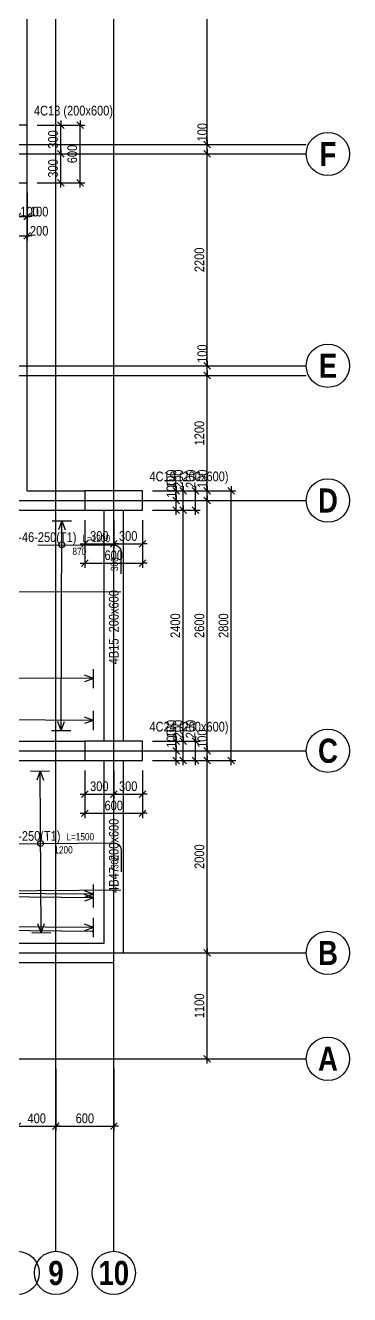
# Model space of a CAD drawing. Extents: x 0 to 206258, y -403073 to 0.
# Drawn here: x 153866 to 157234, y -38542 to -25356 of the extents above; entities that cross this region are included whole.
import ezdxf
from ezdxf.enums import TextEntityAlignment as Align
from ezdxf.lldxf.tags import DXFTag

# ---------------------------------------------------------------- set-up
doc = ezdxf.new("R2010")
doc.units = 0
doc.header["$LTSCALE"] = 1000
for name, color, linetype in [('Axis Circle(Dir 1)', 150, 'Continuous'), ('Axis Circle(Dir 2)', 150, 'Continuous'), ('Axis Label(Dir 1)', 7, 'Continuous'), ('Axis Label(Dir 2)', 7, 'Continuous'), ('Axis Line(Dir 1)', 8, 'CENTER2'), ('Axis Line(Dir 2)', 150, 'CENTER2'), ('Column Line', 7, 'Continuous'), ('Dimension Line', 5, 'Continuous'), ('Rebar Label', 6, 'Continuous'), ('Rebar Line', 7, 'Continuous'), ('Rebar Span Line', 5, 'Continuous'), ('Top Rebar Label', 6, 'Continuous'), ('Top Rebar Length Text', 8, 'Continuous'), ('Top Rebar Line', 7, 'Continuous'), ('Top Rebar Span Line', 5, 'Continuous')]:
    doc.layers.add(name, color=color, linetype=linetype)
for name, color, linetype, true_color in [('Beam Label', 159, 'Continuous', 0x35424f), ('Beam Line', 159, 'HIDDEN2', 0x35424f), ('Column Label', 159, 'Continuous', 0x35424f), ('Ghost Axis Line', 254, 'Continuous', 0xbebebe)]:
    doc.layers.add(name, color=color, linetype=linetype, true_color=true_color)
doc.styles.add('Axis Label(Dir 1)', font='ARIALNB.TTF', dxfattribs={"height": 250})
doc.styles.add('Axis Label(Dir 2)', font='ARIALNB.TTF', dxfattribs={"height": 250})
doc.styles.add('Beam Label', font='ARIALN.TTF', dxfattribs={"height": 100})
doc.styles.add('Column Label', font='ARIALN.TTF', dxfattribs={"height": 100})
doc.styles.add('Dimension Text', font='ARIALN.TTF', dxfattribs={"height": 100})
doc.styles.add('Top Rebar Label', font='ARIALN.TTF', dxfattribs={"height": 100})
doc.styles.add('Top Rebar Length Text', font='ARIALN.TTF', dxfattribs={"height": 75})
tags = doc.linetypes.add('CENTER2', pattern=[1.125, 0.75, -0.125, 0.125, -0.125]).pattern_tags.tags
tags[10:11] = [DXFTag(74, 4), DXFTag(75, 0), DXFTag(340, '0'), DXFTag(46, 0.0), DXFTag(50, 0.0), DXFTag(44, 0.0), DXFTag(45, 0.0)]
tags[8:9] = [DXFTag(74, 4), DXFTag(75, 0), DXFTag(340, '0'), DXFTag(46, 0.0), DXFTag(50, 0.0), DXFTag(44, 0.0), DXFTag(45, 0.0)]
tags[6:7] = [DXFTag(74, 4), DXFTag(75, 0), DXFTag(340, '0'), DXFTag(46, 0.0), DXFTag(50, 0.0), DXFTag(44, 0.0), DXFTag(45, 0.0)]
tags[4:5] = [DXFTag(74, 4), DXFTag(75, 0), DXFTag(340, '0'), DXFTag(46, 0.0), DXFTag(50, 0.0), DXFTag(44, 0.0), DXFTag(45, 0.0)]
tags = doc.linetypes.add('HIDDEN2', pattern=[0.1875, 0.125, -0.0625]).pattern_tags.tags
tags[6:7] = [DXFTag(74, 4), DXFTag(75, 0), DXFTag(340, '0'), DXFTag(46, 0.0), DXFTag(50, 0.0), DXFTag(44, 0.0), DXFTag(45, 0.0)]
tags[4:5] = [DXFTag(74, 4), DXFTag(75, 0), DXFTag(340, '0'), DXFTag(46, 0.0), DXFTag(50, 0.0), DXFTag(44, 0.0), DXFTag(45, 0.0)]
doc.dimstyles.get("Standard").update_dxf_attribs({"dimtxt": 100, "dimasz": 30, "dimexe": 48.3, "dimexo": 103.5, "dimgap": 30, "dimtad": 1, "dimtoh": 1, "dimdec": 1, "dimdsep": 46, "dimtxsty": 'Dimension Text', "dimblk": 'PCDIM_TICK', "dimcen": 0.09, "dimclrd": 5, "dimclre": 5, "dimclrt": 5, "dimadec": 1, "dimazin": 0, "dimtp": 1, "dimtm": 1, "dimtfac": 1, "dimtdec": 4, "dimtofl": 0, "dimtmove": 0, "dimatfit": 3, "dimfxl": 1, "dimtolj": 1, "dimtzin": 0, "dimarcsym": 0})

# ---------------------------------------------------------------- blocks, each defined once
blk = doc.blocks.new('PCDIM_TICK')
at = {"layer": 'Dimension Line', "color": 0, "transparency": 33554687}
for p, q in [((1.15, 1.15), (-1.15, -1.15)), ((1.61, 0), (0, 0))]:
    blk.add_line(p, q, dxfattribs=at)
blk = doc.blocks.new('*U1128')
at = {"layer": 'Dimension Line', "color": 5, "true_color": 0x0000ff, "transparency": 16777216}
for p, q in [((153684, -27096), (153684, -27391)), ((153784, -27096), (153784, -27391)), ((153684, -27342), (153784, -27342)), ((153784, -27342), (153814, -27342))]:
    blk.add_line(p, q, dxfattribs=at)
at = {"layer": 'Dimension Line', "color": 5, "true_color": 0x0000ff, "transparency": 16777216, "xscale": 30, "yscale": 30, "rotation": 180.0000000000004}
blk.add_blockref('PCDIM_TICK', (153684, -27342), dxfattribs=at)
at = {"layer": 'Dimension Line', "color": 5, "true_color": 0x0000ff, "transparency": 16777216, "xscale": 30, "yscale": 30}
blk.add_blockref('PCDIM_TICK', (153784, -27342), dxfattribs=at)
at = {"layer": 'Dimension Line', "color": 5, "true_color": 0x0000ff, "transparency": 16777216, "insert": (153814, -27342), "char_height": 100, "width": 173.93, "attachment_point": 7, "style": 'Dimension Text'}
blk.add_mtext('100', dxfattribs=at)
blk = doc.blocks.new('*U1129')
at = {"layer": 'Dimension Line', "color": 5, "true_color": 0x0000ff, "transparency": 16777216}
for p, q in [((153784, -27096), (153784, -27391)), ((153884, -27096), (153884, -27391)), ((153784, -27342), (153884, -27342)), ((153884, -27342), (153914, -27342))]:
    blk.add_line(p, q, dxfattribs=at)
at = {"layer": 'Dimension Line', "color": 5, "true_color": 0x0000ff, "transparency": 16777216, "xscale": 30, "yscale": 30, "rotation": 180.0000000000004}
blk.add_blockref('PCDIM_TICK', (153784, -27342), dxfattribs=at)
at = {"layer": 'Dimension Line', "color": 5, "true_color": 0x0000ff, "transparency": 16777216, "xscale": 30, "yscale": 30}
blk.add_blockref('PCDIM_TICK', (153884, -27342), dxfattribs=at)
at = {"layer": 'Dimension Line', "color": 5, "true_color": 0x0000ff, "transparency": 16777216, "insert": (153914, -27342), "char_height": 100, "width": 173.93, "attachment_point": 7, "style": 'Dimension Text'}
blk.add_mtext('100', dxfattribs=at)
blk = doc.blocks.new('*U1130')
at = {"layer": 'Dimension Line', "color": 5, "true_color": 0x0000ff, "transparency": 16777216}
for p, q in [((153684, -27096), (153684, -27591)), ((153884, -27096), (153884, -27591)), ((153684, -27542), (153884, -27542)), ((153884, -27542), (153914, -27542))]:
    blk.add_line(p, q, dxfattribs=at)
at = {"layer": 'Dimension Line', "color": 5, "true_color": 0x0000ff, "transparency": 16777216, "xscale": 30, "yscale": 30, "rotation": 180.0000000000004}
blk.add_blockref('PCDIM_TICK', (153684, -27542), dxfattribs=at)
at = {"layer": 'Dimension Line', "color": 5, "true_color": 0x0000ff, "transparency": 16777216, "xscale": 30, "yscale": 30}
blk.add_blockref('PCDIM_TICK', (153884, -27542), dxfattribs=at)
at = {"layer": 'Dimension Line', "color": 5, "true_color": 0x0000ff, "transparency": 16777216, "insert": (153914, -27542), "char_height": 100, "width": 182.77, "attachment_point": 7, "style": 'Dimension Text'}
blk.add_mtext('200', dxfattribs=at)
blk = doc.blocks.new('*U1131')
at = {"layer": 'Dimension Line', "color": 5, "true_color": 0x0000ff, "transparency": 16777216}
for p, q in [((153988, -26692), (154283, -26692)), ((154234, -26992), (154234, -26692)), ((153988, -26992), (154283, -26992))]:
    blk.add_line(p, q, dxfattribs=at)
at = {"layer": 'Dimension Line', "color": 5, "true_color": 0x0000ff, "transparency": 16777216, "xscale": 30, "yscale": 30}
for p, rotation in [((154234, -26692), 89.99999999999447), ((154234, -26992), 269.9999999999834)]:
    blk.add_blockref('PCDIM_TICK', p, dxfattribs=dict(at, rotation=rotation))
at = {"layer": 'Dimension Line', "color": 5, "true_color": 0x0000ff, "transparency": 16777216, "insert": (154204, -26842), "char_height": 100, "width": 181.5, "attachment_point": 8, "rotation": 90, "style": 'Dimension Text'}
blk.add_mtext('300', dxfattribs=at)
blk = doc.blocks.new('*U1132')
at = {"layer": 'Dimension Line', "color": 5, "true_color": 0x0000ff, "transparency": 16777216}
for p, q in [((153988, -26392), (154283, -26392)), ((154234, -26692), (154234, -26392)), ((153988, -26692), (154283, -26692))]:
    blk.add_line(p, q, dxfattribs=at)
at = {"layer": 'Dimension Line', "color": 5, "true_color": 0x0000ff, "transparency": 16777216, "xscale": 30, "yscale": 30}
for p, rotation in [((154234, -26392), 89.99999999999447), ((154234, -26692), 269.9999999999834)]:
    blk.add_blockref('PCDIM_TICK', p, dxfattribs=dict(at, rotation=rotation))
at = {"layer": 'Dimension Line', "color": 5, "true_color": 0x0000ff, "transparency": 16777216, "insert": (154204, -26542), "char_height": 100, "width": 181.5, "attachment_point": 8, "rotation": 90, "style": 'Dimension Text'}
blk.add_mtext('300', dxfattribs=at)
blk = doc.blocks.new('*U1133')
at = {"layer": 'Dimension Line', "color": 5, "true_color": 0x0000ff, "transparency": 16777216}
for p, q in [((153988, -26392), (154483, -26392)), ((154434, -26992), (154434, -26392)), ((153988, -26992), (154483, -26992))]:
    blk.add_line(p, q, dxfattribs=at)
at = {"layer": 'Dimension Line', "color": 5, "true_color": 0x0000ff, "transparency": 16777216, "xscale": 30, "yscale": 30}
for p, rotation in [((154434, -26392), 89.99999999999447), ((154434, -26992), 269.9999999999834)]:
    blk.add_blockref('PCDIM_TICK', p, dxfattribs=dict(at, rotation=rotation))
at = {"layer": 'Dimension Line', "color": 5, "true_color": 0x0000ff, "transparency": 16777216, "insert": (154404, -26692), "char_height": 100, "width": 181.97, "attachment_point": 8, "rotation": 90, "style": 'Dimension Text'}
blk.add_mtext('600', dxfattribs=at)
blk = doc.blocks.new('*U1158')
at = {"layer": 'Dimension Line', "color": 5, "true_color": 0x0000ff, "transparency": 16777216}
for p, q in [((154484, -30496), (154484, -30791)), ((154784, -30496), (154784, -30791)), ((154484, -30742), (154784, -30742))]:
    blk.add_line(p, q, dxfattribs=at)
at = {"layer": 'Dimension Line', "color": 5, "true_color": 0x0000ff, "transparency": 16777216, "xscale": 30, "yscale": 30, "rotation": 180.0000000000004}
blk.add_blockref('PCDIM_TICK', (154484, -30742), dxfattribs=at)
at = {"layer": 'Dimension Line', "color": 5, "true_color": 0x0000ff, "transparency": 16777216, "xscale": 30, "yscale": 30}
blk.add_blockref('PCDIM_TICK', (154784, -30742), dxfattribs=at)
at = {"layer": 'Dimension Line', "color": 5, "true_color": 0x0000ff, "transparency": 16777216, "insert": (154634, -30712), "char_height": 100, "width": 181.5, "attachment_point": 8, "style": 'Dimension Text'}
blk.add_mtext('300', dxfattribs=at)
blk = doc.blocks.new('*U1159')
at = {"layer": 'Dimension Line', "color": 5, "true_color": 0x0000ff, "transparency": 16777216}
for p, q in [((154784, -30496), (154784, -30791)), ((155084, -30496), (155084, -30791)), ((154784, -30742), (155084, -30742))]:
    blk.add_line(p, q, dxfattribs=at)
at = {"layer": 'Dimension Line', "color": 5, "true_color": 0x0000ff, "transparency": 16777216, "xscale": 30, "yscale": 30, "rotation": 180.0000000000004}
blk.add_blockref('PCDIM_TICK', (154784, -30742), dxfattribs=at)
at = {"layer": 'Dimension Line', "color": 5, "true_color": 0x0000ff, "transparency": 16777216, "xscale": 30, "yscale": 30}
blk.add_blockref('PCDIM_TICK', (155084, -30742), dxfattribs=at)
at = {"layer": 'Dimension Line', "color": 5, "true_color": 0x0000ff, "transparency": 16777216, "insert": (154934, -30712), "char_height": 100, "width": 181.5, "attachment_point": 8, "style": 'Dimension Text'}
blk.add_mtext('300', dxfattribs=at)
blk = doc.blocks.new('*U1160')
at = {"layer": 'Dimension Line', "color": 5, "true_color": 0x0000ff, "transparency": 16777216}
for p, q in [((154484, -30496), (154484, -30991)), ((155084, -30496), (155084, -30991)), ((154484, -30942), (155084, -30942))]:
    blk.add_line(p, q, dxfattribs=at)
at = {"layer": 'Dimension Line', "color": 5, "true_color": 0x0000ff, "transparency": 16777216, "xscale": 30, "yscale": 30, "rotation": 180.0000000000004}
blk.add_blockref('PCDIM_TICK', (154484, -30942), dxfattribs=at)
at = {"layer": 'Dimension Line', "color": 5, "true_color": 0x0000ff, "transparency": 16777216, "xscale": 30, "yscale": 30}
blk.add_blockref('PCDIM_TICK', (155084, -30942), dxfattribs=at)
at = {"layer": 'Dimension Line', "color": 5, "true_color": 0x0000ff, "transparency": 16777216, "insert": (154784, -30912), "char_height": 100, "width": 181.97, "attachment_point": 8, "style": 'Dimension Text'}
blk.add_mtext('600', dxfattribs=at)
blk = doc.blocks.new('*U1161')
at = {"layer": 'Dimension Line', "color": 5, "true_color": 0x0000ff, "transparency": 16777216}
for p, q in [((155188, -30292), (155483, -30292)), ((155434, -30292), (155434, -30262)), ((155434, -30392), (155434, -30292)), ((155188, -30392), (155483, -30392))]:
    blk.add_line(p, q, dxfattribs=at)
at = {"layer": 'Dimension Line', "color": 5, "true_color": 0x0000ff, "transparency": 16777216, "xscale": 30, "yscale": 30}
for p, rotation in [((155434, -30292), 89.99999999999447), ((155434, -30392), 269.9999999999834)]:
    blk.add_blockref('PCDIM_TICK', p, dxfattribs=dict(at, rotation=rotation))
at = {"layer": 'Dimension Line', "color": 5, "true_color": 0x0000ff, "transparency": 16777216, "insert": (155434, -30262), "char_height": 100, "width": 173.93, "attachment_point": 7, "rotation": 90, "style": 'Dimension Text'}
blk.add_mtext('100', dxfattribs=at)
blk = doc.blocks.new('*U1162')
at = {"layer": 'Dimension Line', "color": 5, "true_color": 0x0000ff, "transparency": 16777216}
for p, q in [((155188, -30192), (155483, -30192)), ((155434, -30192), (155434, -30162)), ((155434, -30292), (155434, -30192)), ((155188, -30292), (155483, -30292))]:
    blk.add_line(p, q, dxfattribs=at)
at = {"layer": 'Dimension Line', "color": 5, "true_color": 0x0000ff, "transparency": 16777216, "xscale": 30, "yscale": 30}
for p, rotation in [((155434, -30192), 89.99999999999447), ((155434, -30292), 269.9999999999834)]:
    blk.add_blockref('PCDIM_TICK', p, dxfattribs=dict(at, rotation=rotation))
at = {"layer": 'Dimension Line', "color": 5, "true_color": 0x0000ff, "transparency": 16777216, "insert": (155434, -30162), "char_height": 100, "width": 173.93, "attachment_point": 7, "rotation": 90, "style": 'Dimension Text'}
blk.add_mtext('100', dxfattribs=at)
blk = doc.blocks.new('*U1163')
at = {"layer": 'Dimension Line', "color": 5, "true_color": 0x0000ff, "transparency": 16777216}
for p, q in [((155188, -30192), (155683, -30192)), ((155634, -30192), (155634, -30162)), ((155634, -30392), (155634, -30192)), ((155188, -30392), (155683, -30392))]:
    blk.add_line(p, q, dxfattribs=at)
at = {"layer": 'Dimension Line', "color": 5, "true_color": 0x0000ff, "transparency": 16777216, "xscale": 30, "yscale": 30}
for p, rotation in [((155634, -30192), 89.99999999999447), ((155634, -30392), 269.9999999999834)]:
    blk.add_blockref('PCDIM_TICK', p, dxfattribs=dict(at, rotation=rotation))
at = {"layer": 'Dimension Line', "color": 5, "true_color": 0x0000ff, "transparency": 16777216, "insert": (155634, -30162), "char_height": 100, "width": 182.77, "attachment_point": 7, "rotation": 90, "style": 'Dimension Text'}
blk.add_mtext('200', dxfattribs=at)
blk = doc.blocks.new('*U1182')
at = {"layer": 'Dimension Line', "color": 5, "true_color": 0x0000ff, "transparency": 16777216}
for p, q in [((154484, -33096), (154484, -33391)), ((154784, -33096), (154784, -33391)), ((154484, -33342), (154784, -33342))]:
    blk.add_line(p, q, dxfattribs=at)
at = {"layer": 'Dimension Line', "color": 5, "true_color": 0x0000ff, "transparency": 16777216, "xscale": 30, "yscale": 30, "rotation": 180.0000000000004}
blk.add_blockref('PCDIM_TICK', (154484, -33342), dxfattribs=at)
at = {"layer": 'Dimension Line', "color": 5, "true_color": 0x0000ff, "transparency": 16777216, "xscale": 30, "yscale": 30}
blk.add_blockref('PCDIM_TICK', (154784, -33342), dxfattribs=at)
at = {"layer": 'Dimension Line', "color": 5, "true_color": 0x0000ff, "transparency": 16777216, "insert": (154634, -33312), "char_height": 100, "width": 181.5, "attachment_point": 8, "style": 'Dimension Text'}
blk.add_mtext('300', dxfattribs=at)
blk = doc.blocks.new('*U1183')
at = {"layer": 'Dimension Line', "color": 5, "true_color": 0x0000ff, "transparency": 16777216}
for p, q in [((154784, -33096), (154784, -33391)), ((155084, -33096), (155084, -33391)), ((154784, -33342), (155084, -33342))]:
    blk.add_line(p, q, dxfattribs=at)
at = {"layer": 'Dimension Line', "color": 5, "true_color": 0x0000ff, "transparency": 16777216, "xscale": 30, "yscale": 30, "rotation": 180.0000000000004}
blk.add_blockref('PCDIM_TICK', (154784, -33342), dxfattribs=at)
at = {"layer": 'Dimension Line', "color": 5, "true_color": 0x0000ff, "transparency": 16777216, "xscale": 30, "yscale": 30}
blk.add_blockref('PCDIM_TICK', (155084, -33342), dxfattribs=at)
at = {"layer": 'Dimension Line', "color": 5, "true_color": 0x0000ff, "transparency": 16777216, "insert": (154934, -33312), "char_height": 100, "width": 181.5, "attachment_point": 8, "style": 'Dimension Text'}
blk.add_mtext('300', dxfattribs=at)
blk = doc.blocks.new('*U1184')
at = {"layer": 'Dimension Line', "color": 5, "true_color": 0x0000ff, "transparency": 16777216}
for p, q in [((154484, -33096), (154484, -33591)), ((155084, -33096), (155084, -33591)), ((154484, -33542), (155084, -33542))]:
    blk.add_line(p, q, dxfattribs=at)
at = {"layer": 'Dimension Line', "color": 5, "true_color": 0x0000ff, "transparency": 16777216, "xscale": 30, "yscale": 30, "rotation": 180.0000000000004}
blk.add_blockref('PCDIM_TICK', (154484, -33542), dxfattribs=at)
at = {"layer": 'Dimension Line', "color": 5, "true_color": 0x0000ff, "transparency": 16777216, "xscale": 30, "yscale": 30}
blk.add_blockref('PCDIM_TICK', (155084, -33542), dxfattribs=at)
at = {"layer": 'Dimension Line', "color": 5, "true_color": 0x0000ff, "transparency": 16777216, "insert": (154784, -33512), "char_height": 100, "width": 181.97, "attachment_point": 8, "style": 'Dimension Text'}
blk.add_mtext('600', dxfattribs=at)
blk = doc.blocks.new('*U1185')
at = {"layer": 'Dimension Line', "color": 5, "true_color": 0x0000ff, "transparency": 16777216}
for p, q in [((155188, -32892), (155483, -32892)), ((155434, -32892), (155434, -32862)), ((155434, -32992), (155434, -32892)), ((155188, -32992), (155483, -32992))]:
    blk.add_line(p, q, dxfattribs=at)
at = {"layer": 'Dimension Line', "color": 5, "true_color": 0x0000ff, "transparency": 16777216, "xscale": 30, "yscale": 30}
for p, rotation in [((155434, -32892), 89.99999999999447), ((155434, -32992), 269.9999999999834)]:
    blk.add_blockref('PCDIM_TICK', p, dxfattribs=dict(at, rotation=rotation))
at = {"layer": 'Dimension Line', "color": 5, "true_color": 0x0000ff, "transparency": 16777216, "insert": (155434, -32862), "char_height": 100, "width": 173.93, "attachment_point": 7, "rotation": 90, "style": 'Dimension Text'}
blk.add_mtext('100', dxfattribs=at)
blk = doc.blocks.new('*U1186')
at = {"layer": 'Dimension Line', "color": 5, "true_color": 0x0000ff, "transparency": 16777216}
for p, q in [((155188, -32792), (155483, -32792)), ((155434, -32792), (155434, -32762)), ((155434, -32892), (155434, -32792)), ((155188, -32892), (155483, -32892))]:
    blk.add_line(p, q, dxfattribs=at)
at = {"layer": 'Dimension Line', "color": 5, "true_color": 0x0000ff, "transparency": 16777216, "xscale": 30, "yscale": 30}
for p, rotation in [((155434, -32792), 89.99999999999447), ((155434, -32892), 269.9999999999834)]:
    blk.add_blockref('PCDIM_TICK', p, dxfattribs=dict(at, rotation=rotation))
at = {"layer": 'Dimension Line', "color": 5, "true_color": 0x0000ff, "transparency": 16777216, "insert": (155434, -32762), "char_height": 100, "width": 173.93, "attachment_point": 7, "rotation": 90, "style": 'Dimension Text'}
blk.add_mtext('100', dxfattribs=at)
blk = doc.blocks.new('*U1187')
at = {"layer": 'Dimension Line', "color": 5, "true_color": 0x0000ff, "transparency": 16777216}
for p, q in [((155188, -32792), (155683, -32792)), ((155634, -32792), (155634, -32762)), ((155634, -32992), (155634, -32792)), ((155188, -32992), (155683, -32992))]:
    blk.add_line(p, q, dxfattribs=at)
at = {"layer": 'Dimension Line', "color": 5, "true_color": 0x0000ff, "transparency": 16777216, "xscale": 30, "yscale": 30}
for p, rotation in [((155634, -32792), 89.99999999999447), ((155634, -32992), 269.9999999999834)]:
    blk.add_blockref('PCDIM_TICK', p, dxfattribs=dict(at, rotation=rotation))
at = {"layer": 'Dimension Line', "color": 5, "true_color": 0x0000ff, "transparency": 16777216, "insert": (155634, -32762), "char_height": 100, "width": 182.77, "attachment_point": 7, "rotation": 90, "style": 'Dimension Text'}
blk.add_mtext('200', dxfattribs=at)
blk = doc.blocks.new('*U1237')
at = {"layer": 'Dimension Line', "color": 5, "true_color": 0x0000ff, "transparency": 16777216}
for p, q in [((155259, -32792), (155553, -32792)), ((155505, -32792), (155505, -32762)), ((155505, -32992), (155505, -32792)), ((155259, -32992), (155553, -32992))]:
    blk.add_line(p, q, dxfattribs=at)
at = {"layer": 'Dimension Line', "color": 5, "true_color": 0x0000ff, "transparency": 16777216, "xscale": 30, "yscale": 30}
for p, rotation in [((155505, -32792), 89.99999999999447), ((155505, -32992), 269.9999999999834)]:
    blk.add_blockref('PCDIM_TICK', p, dxfattribs=dict(at, rotation=rotation))
at = {"layer": 'Dimension Line', "color": 5, "true_color": 0x0000ff, "transparency": 16777216, "insert": (155505, -32762), "char_height": 100, "width": 182.77, "attachment_point": 7, "rotation": 90, "style": 'Dimension Text'}
blk.add_mtext('200', dxfattribs=at)
blk = doc.blocks.new('*U1238')
at = {"layer": 'Dimension Line', "color": 5, "true_color": 0x0000ff, "transparency": 16777216}
for p, q in [((155259, -30392), (155553, -30392)), ((155505, -32792), (155505, -30392)), ((155259, -32792), (155553, -32792))]:
    blk.add_line(p, q, dxfattribs=at)
at = {"layer": 'Dimension Line', "color": 5, "true_color": 0x0000ff, "transparency": 16777216, "xscale": 30, "yscale": 30}
for p, rotation in [((155505, -30392), 89.99999999999447), ((155505, -32792), 269.9999999999834)]:
    blk.add_blockref('PCDIM_TICK', p, dxfattribs=dict(at, rotation=rotation))
at = {"layer": 'Dimension Line', "color": 5, "true_color": 0x0000ff, "transparency": 16777216, "insert": (155475, -31592), "char_height": 100, "width": 247.25, "attachment_point": 8, "rotation": 90, "style": 'Dimension Text'}
blk.add_mtext('2400', dxfattribs=at)
blk = doc.blocks.new('*U1239')
at = {"layer": 'Dimension Line', "color": 5, "true_color": 0x0000ff, "transparency": 16777216}
for p, q in [((155259, -30192), (155553, -30192)), ((155505, -30192), (155505, -30162)), ((155505, -30392), (155505, -30192)), ((155259, -30392), (155553, -30392))]:
    blk.add_line(p, q, dxfattribs=at)
at = {"layer": 'Dimension Line', "color": 5, "true_color": 0x0000ff, "transparency": 16777216, "xscale": 30, "yscale": 30}
for p, rotation in [((155505, -30192), 89.99999999999447), ((155505, -30392), 269.9999999999834)]:
    blk.add_blockref('PCDIM_TICK', p, dxfattribs=dict(at, rotation=rotation))
at = {"layer": 'Dimension Line', "color": 5, "true_color": 0x0000ff, "transparency": 16777216, "insert": (155505, -30162), "char_height": 100, "width": 182.77, "attachment_point": 7, "rotation": 90, "style": 'Dimension Text'}
blk.add_mtext('200', dxfattribs=at)
blk = doc.blocks.new('*U1240')
at = {"layer": 'Dimension Line', "color": 5, "true_color": 0x0000ff, "transparency": 16777216}
for p, q in [((155259, -34992), (155803, -34992)), ((155755, -36092), (155755, -34992)), ((155259, -36092), (155803, -36092))]:
    blk.add_line(p, q, dxfattribs=at)
at = {"layer": 'Dimension Line', "color": 5, "true_color": 0x0000ff, "transparency": 16777216, "xscale": 30, "yscale": 30}
for p, rotation in [((155755, -34992), 89.99999999999447), ((155755, -36092), 269.9999999999834)]:
    blk.add_blockref('PCDIM_TICK', p, dxfattribs=dict(at, rotation=rotation))
at = {"layer": 'Dimension Line', "color": 5, "true_color": 0x0000ff, "transparency": 16777216, "insert": (155725, -35542), "char_height": 100, "width": 238.4, "attachment_point": 8, "rotation": 90, "style": 'Dimension Text'}
blk.add_mtext('1100', dxfattribs=at)
blk = doc.blocks.new('*U1241')
at = {"layer": 'Dimension Line', "color": 5, "true_color": 0x0000ff, "transparency": 16777216}
for p, q in [((155259, -32992), (155803, -32992)), ((155755, -34992), (155755, -32992)), ((155259, -34992), (155803, -34992))]:
    blk.add_line(p, q, dxfattribs=at)
at = {"layer": 'Dimension Line', "color": 5, "true_color": 0x0000ff, "transparency": 16777216, "xscale": 30, "yscale": 30}
for p, rotation in [((155755, -32992), 89.99999999999447), ((155755, -34992), 269.9999999999834)]:
    blk.add_blockref('PCDIM_TICK', p, dxfattribs=dict(at, rotation=rotation))
at = {"layer": 'Dimension Line', "color": 5, "true_color": 0x0000ff, "transparency": 16777216, "insert": (155725, -33992), "char_height": 100, "width": 247.25, "attachment_point": 8, "rotation": 90, "style": 'Dimension Text'}
blk.add_mtext('2000', dxfattribs=at)
blk = doc.blocks.new('*U1242')
at = {"layer": 'Dimension Line', "color": 5, "true_color": 0x0000ff, "transparency": 16777216}
for p, q in [((155259, -32892), (155803, -32892)), ((155755, -32892), (155755, -32862)), ((155755, -32992), (155755, -32892)), ((155259, -32992), (155803, -32992))]:
    blk.add_line(p, q, dxfattribs=at)
at = {"layer": 'Dimension Line', "color": 5, "true_color": 0x0000ff, "transparency": 16777216, "xscale": 30, "yscale": 30}
for p, rotation in [((155755, -32892), 89.99999999999447), ((155755, -32992), 269.9999999999834)]:
    blk.add_blockref('PCDIM_TICK', p, dxfattribs=dict(at, rotation=rotation))
at = {"layer": 'Dimension Line', "color": 5, "true_color": 0x0000ff, "transparency": 16777216, "insert": (155755, -32862), "char_height": 100, "width": 173.93, "attachment_point": 7, "rotation": 90, "style": 'Dimension Text'}
blk.add_mtext('100', dxfattribs=at)
blk = doc.blocks.new('*U1243')
at = {"layer": 'Dimension Line', "color": 5, "true_color": 0x0000ff, "transparency": 16777216}
for p, q in [((155259, -30292), (155803, -30292)), ((155755, -32892), (155755, -30292)), ((155259, -32892), (155803, -32892))]:
    blk.add_line(p, q, dxfattribs=at)
at = {"layer": 'Dimension Line', "color": 5, "true_color": 0x0000ff, "transparency": 16777216, "xscale": 30, "yscale": 30}
for p, rotation in [((155755, -30292), 89.99999999999447), ((155755, -32892), 269.9999999999834)]:
    blk.add_blockref('PCDIM_TICK', p, dxfattribs=dict(at, rotation=rotation))
at = {"layer": 'Dimension Line', "color": 5, "true_color": 0x0000ff, "transparency": 16777216, "insert": (155725, -31592), "char_height": 100, "width": 247.25, "attachment_point": 8, "rotation": 90, "style": 'Dimension Text'}
blk.add_mtext('2600', dxfattribs=at)
blk = doc.blocks.new('*U1244')
at = {"layer": 'Dimension Line', "color": 5, "true_color": 0x0000ff, "transparency": 16777216}
for p, q in [((155259, -30192), (155803, -30192)), ((155755, -30192), (155755, -30162)), ((155755, -30292), (155755, -30192)), ((155259, -30292), (155803, -30292))]:
    blk.add_line(p, q, dxfattribs=at)
at = {"layer": 'Dimension Line', "color": 5, "true_color": 0x0000ff, "transparency": 16777216, "xscale": 30, "yscale": 30}
for p, rotation in [((155755, -30192), 89.99999999999447), ((155755, -30292), 269.9999999999834)]:
    blk.add_blockref('PCDIM_TICK', p, dxfattribs=dict(at, rotation=rotation))
at = {"layer": 'Dimension Line', "color": 5, "true_color": 0x0000ff, "transparency": 16777216, "insert": (155755, -30162), "char_height": 100, "width": 173.93, "attachment_point": 7, "rotation": 90, "style": 'Dimension Text'}
blk.add_mtext('100', dxfattribs=at)
blk = doc.blocks.new('*U1245')
at = {"layer": 'Dimension Line', "color": 5, "true_color": 0x0000ff, "transparency": 16777216}
for p, q in [((155259, -28992), (155803, -28992)), ((155755, -30192), (155755, -28992)), ((155259, -30192), (155803, -30192))]:
    blk.add_line(p, q, dxfattribs=at)
at = {"layer": 'Dimension Line', "color": 5, "true_color": 0x0000ff, "transparency": 16777216, "xscale": 30, "yscale": 30}
for p, rotation in [((155755, -28992), 89.99999999999447), ((155755, -30192), 269.9999999999834)]:
    blk.add_blockref('PCDIM_TICK', p, dxfattribs=dict(at, rotation=rotation))
at = {"layer": 'Dimension Line', "color": 5, "true_color": 0x0000ff, "transparency": 16777216, "insert": (155725, -29592), "char_height": 100, "width": 238.4, "attachment_point": 8, "rotation": 90, "style": 'Dimension Text'}
blk.add_mtext('1200', dxfattribs=at)
blk = doc.blocks.new('*U1246')
at = {"layer": 'Dimension Line', "color": 5, "true_color": 0x0000ff, "transparency": 16777216}
for p, q in [((155755, -28892), (155755, -28862)), ((155259, -28892), (155803, -28892)), ((155259, -28992), (155803, -28992)), ((155755, -28992), (155755, -28892))]:
    blk.add_line(p, q, dxfattribs=at)
at = {"layer": 'Dimension Line', "color": 5, "true_color": 0x0000ff, "transparency": 16777216, "xscale": 30, "yscale": 30}
for p, rotation in [((155755, -28892), 89.99999999999447), ((155755, -28992), 269.9999999999834)]:
    blk.add_blockref('PCDIM_TICK', p, dxfattribs=dict(at, rotation=rotation))
at = {"layer": 'Dimension Line', "color": 5, "true_color": 0x0000ff, "transparency": 16777216, "insert": (155755, -28862), "char_height": 100, "width": 173.93, "attachment_point": 7, "rotation": 90, "style": 'Dimension Text'}
blk.add_mtext('100', dxfattribs=at)
blk = doc.blocks.new('*U1247')
at = {"layer": 'Dimension Line', "color": 5, "true_color": 0x0000ff, "transparency": 16777216}
for p, q in [((155259, -26692), (155803, -26692)), ((155755, -28892), (155755, -26692)), ((155259, -28892), (155803, -28892))]:
    blk.add_line(p, q, dxfattribs=at)
at = {"layer": 'Dimension Line', "color": 5, "true_color": 0x0000ff, "transparency": 16777216, "xscale": 30, "yscale": 30}
for p, rotation in [((155755, -26692), 89.99999999999447), ((155755, -28892), 269.9999999999834)]:
    blk.add_blockref('PCDIM_TICK', p, dxfattribs=dict(at, rotation=rotation))
at = {"layer": 'Dimension Line', "color": 5, "true_color": 0x0000ff, "transparency": 16777216, "insert": (155725, -27792), "char_height": 100, "width": 247.25, "attachment_point": 8, "rotation": 90, "style": 'Dimension Text'}
blk.add_mtext('2200', dxfattribs=at)
blk = doc.blocks.new('*U1248')
at = {"layer": 'Dimension Line', "color": 5, "true_color": 0x0000ff, "transparency": 16777216}
for p, q in [((155259, -26592), (155803, -26592)), ((155755, -26592), (155755, -26562)), ((155755, -26692), (155755, -26592)), ((155259, -26692), (155803, -26692))]:
    blk.add_line(p, q, dxfattribs=at)
at = {"layer": 'Dimension Line', "color": 5, "true_color": 0x0000ff, "transparency": 16777216, "xscale": 30, "yscale": 30}
for p, rotation in [((155755, -26592), 89.99999999999447), ((155755, -26692), 269.9999999999834)]:
    blk.add_blockref('PCDIM_TICK', p, dxfattribs=dict(at, rotation=rotation))
at = {"layer": 'Dimension Line', "color": 5, "true_color": 0x0000ff, "transparency": 16777216, "insert": (155755, -26562), "char_height": 100, "width": 173.93, "attachment_point": 7, "rotation": 90, "style": 'Dimension Text'}
blk.add_mtext('100', dxfattribs=at)
blk = doc.blocks.new('*U1249')
at = {"layer": 'Dimension Line', "color": 5, "true_color": 0x0000ff, "transparency": 16777216}
for p, q in [((155259, -23492), (155803, -23492)), ((155755, -26592), (155755, -23492)), ((155259, -26592), (155803, -26592))]:
    blk.add_line(p, q, dxfattribs=at)
at = {"layer": 'Dimension Line', "color": 5, "true_color": 0x0000ff, "transparency": 16777216, "xscale": 30, "yscale": 30}
for p, rotation in [((155755, -23492), 89.99999999999447), ((155755, -26592), 269.9999999999834)]:
    blk.add_blockref('PCDIM_TICK', p, dxfattribs=dict(at, rotation=rotation))
at = {"layer": 'Dimension Line', "color": 5, "true_color": 0x0000ff, "transparency": 16777216, "insert": (155725, -25042), "char_height": 100, "width": 245.98, "attachment_point": 8, "rotation": 90, "style": 'Dimension Text'}
blk.add_mtext('3100', dxfattribs=at)
blk = doc.blocks.new('*U1255')
at = {"layer": 'Dimension Line', "color": 5, "true_color": 0x0000ff, "transparency": 16777216}
for p, q in [((155259, -30192), (156053, -30192)), ((156005, -32992), (156005, -30192)), ((155259, -32992), (156053, -32992))]:
    blk.add_line(p, q, dxfattribs=at)
at = {"layer": 'Dimension Line', "color": 5, "true_color": 0x0000ff, "transparency": 16777216, "xscale": 30, "yscale": 30}
for p, rotation in [((156005, -30192), 89.99999999999447), ((156005, -32992), 269.9999999999834)]:
    blk.add_blockref('PCDIM_TICK', p, dxfattribs=dict(at, rotation=rotation))
at = {"layer": 'Dimension Line', "color": 5, "true_color": 0x0000ff, "transparency": 16777216, "insert": (155975, -31592), "char_height": 100, "width": 247.25, "attachment_point": 8, "rotation": 90, "style": 'Dimension Text'}
blk.add_mtext('2800', dxfattribs=at)
blk = doc.blocks.new('*U1265')
at = {"layer": 'Dimension Line', "color": 5, "true_color": 0x0000ff, "transparency": 16777216}
for p, q in [((153784, -36196), (153784, -36841)), ((154184, -36196), (154184, -36841)), ((153784, -36792), (154184, -36792))]:
    blk.add_line(p, q, dxfattribs=at)
at = {"layer": 'Dimension Line', "color": 5, "true_color": 0x0000ff, "transparency": 16777216, "xscale": 30, "yscale": 30, "rotation": 180.0000000000004}
blk.add_blockref('PCDIM_TICK', (153784, -36792), dxfattribs=at)
at = {"layer": 'Dimension Line', "color": 5, "true_color": 0x0000ff, "transparency": 16777216, "xscale": 30, "yscale": 30}
blk.add_blockref('PCDIM_TICK', (154184, -36792), dxfattribs=at)
at = {"layer": 'Dimension Line', "color": 5, "true_color": 0x0000ff, "transparency": 16777216, "insert": (153984, -36762), "char_height": 100, "width": 184.72, "attachment_point": 8, "style": 'Dimension Text'}
blk.add_mtext('400', dxfattribs=at)
blk = doc.blocks.new('*U1266')
at = {"layer": 'Dimension Line', "color": 5, "true_color": 0x0000ff, "transparency": 16777216}
for p, q in [((154184, -36196), (154184, -36841)), ((154784, -36196), (154784, -36841)), ((154184, -36792), (154784, -36792))]:
    blk.add_line(p, q, dxfattribs=at)
at = {"layer": 'Dimension Line', "color": 5, "true_color": 0x0000ff, "transparency": 16777216, "xscale": 30, "yscale": 30, "rotation": 180.0000000000004}
blk.add_blockref('PCDIM_TICK', (154184, -36792), dxfattribs=at)
at = {"layer": 'Dimension Line', "color": 5, "true_color": 0x0000ff, "transparency": 16777216, "xscale": 30, "yscale": 30}
blk.add_blockref('PCDIM_TICK', (154784, -36792), dxfattribs=at)
at = {"layer": 'Dimension Line', "color": 5, "true_color": 0x0000ff, "transparency": 16777216, "insert": (154484, -36762), "char_height": 100, "width": 181.97, "attachment_point": 8, "style": 'Dimension Text'}
blk.add_mtext('600', dxfattribs=at)

msp = doc.modelspace()

# ---------------------------------------------------------------- linework, layer by layer
at = {"layer": 'Axis Circle(Dir 1)', "transparency": 33554687}
for centre in [(157009.29, -26692.207), (157009.29, -28892.207), (157009.29, -30292.207), (157009.29, -32892.207), (157009.29, -34992.207), (157009.29, -36092.207)]:
    msp.add_circle(centre, 225, dxfattribs=at)
at = {"layer": 'Axis Circle(Dir 2)', "transparency": 33554687}
for centre in [(153784.29, -38317.207), (154184.29, -38317.207), (154784.29, -38317.207)]:
    msp.add_circle(centre, 225, dxfattribs=at)
at = {"layer": 'Axis Line(Dir 1)', "transparency": 33554687}
for points in [[(138984.29, -26692.207), (156784.29, -26692.207)], [(138984.29, -28892.207), (156784.29, -28892.207)], [(138984.29, -30292.207), (156784.29, -30292.207)], [(138984.29, -32892.207), (156784.29, -32892.207)], [(138984.29, -34992.207), (156784.29, -34992.207)], [(138984.29, -36092.207), (156784.29, -36092.207)]]:
    msp.add_lwpolyline(points, dxfattribs=at)
at = {"layer": 'Axis Line(Dir 2)', "transparency": 33554687}
for points in [[(154184.29, -38092.207), (154184.29, -14292.207)], [(154784.29, -38092.207), (154784.29, -14292.207)]]:
    msp.add_lwpolyline(points, dxfattribs=at)
at = {"layer": 'Beam Line', "linetype": 'Continuous', "transparency": 33554687}
for points in [[(153884.29, -26392.207), (153884.29, -23592.207)], [(153884.29, -30192.207), (153884.29, -26992.207)], [(154884.29, -32792.207), (154884.29, -30392.207)], [(154884.29, -34992.207), (154884.29, -32992.207)], [(148012.427, -35092.207), (154784.29, -35092.207)]]:
    msp.add_lwpolyline(points, dxfattribs=at)
at = {"layer": 'Beam Line', "transparency": 33554687}
for points in [[(153884.29, -30192.207), (154484.29, -30192.207)], [(150484.29, -30392.207), (154484.29, -30392.207)], [(154684.29, -32792.207), (154684.29, -30392.207)], [(150484.29, -32792.207), (154484.29, -32792.207)], [(150484.29, -32992.207), (154484.29, -32992.207)], [(154684.29, -34892.207), (154684.29, -32992.207)], [(148084.29, -34892.207), (154684.29, -34892.207)]]:
    msp.add_lwpolyline(points, dxfattribs=at)
at = {"layer": 'Column Line', "transparency": 33554687}
for points in [[(153684.29, -26992.207), (153884.29, -26992.207), (153884.29, -26392.207), (153684.29, -26392.207)], [(155084.29, -30392.207), (155084.29, -30192.207), (154484.29, -30192.207), (154484.29, -30392.207)], [(155084.29, -32992.207), (155084.29, -32792.207), (154484.29, -32792.207), (154484.29, -32992.207)]]:
    msp.add_lwpolyline(points, close=True, dxfattribs=at)
at = {"layer": 'Ghost Axis Line', "transparency": 33554687}
for points in [[(138984.29, -26592.207), (156784.29, -26592.207)], [(138984.29, -28992.207), (156784.29, -28992.207)]]:
    msp.add_lwpolyline(points, dxfattribs=at)
at = {"layer": 'Rebar Label', "transparency": 33554687}
for centre in [(154244.29, -30752.995), (154024.29, -33856.163)]:
    msp.add_circle(centre, 30, dxfattribs=at)
at = {"layer": 'Rebar Line', "transparency": 33554687}
for points in [[(150109.291, -31228.336), (154859.29, -31242.306)], [(147909.296, -34392.579), (154859.285, -34337.002)]]:
    msp.add_lwpolyline(points, dxfattribs=at)
at = {"layer": 'Rebar Span Line', "transparency": 33554687}
for p, q in [((154574.293, -32142.733), (150394.288, -32116.305)), ((154574.293, -32142.733), (154480.109, -32176.34)), ((154574.293, -32142.733), (154480.541, -32107.938)), ((154573.66, -32242.731), (154574.925, -32042.735)), ((154573.66, -34481.635), (154574.925, -34281.639)), ((154574.296, -34420.343), (148194.284, -34353.648)), ((154574.293, -34381.637), (148194.288, -34341.3)), ((154574.293, -34381.637), (154480.109, -34415.245)), ((154574.293, -34381.637), (154480.541, -34346.842)), ((154574.296, -34420.343), (154480.69, -34385.161)), ((154573.251, -34520.338), (154575.342, -34320.349)), ((154574.296, -34420.343), (154479.975, -34453.561))]:
    msp.add_line(p, q, dxfattribs=at)
at = {"layer": 'Top Rebar Line', "transparency": 33554687}
for points in [[(153994.291, -30752.26), (154787.819, -30754.594, -0.414213576), (154859.079, -30826.275), (154858.407, -31054.803)], [(153664.291, -33859.042), (154787.816, -33850.057, -0.414213526), (154859.856, -33920.955), (154861.684, -34149.476)]]:
    msp.add_lwpolyline(points, format="xyb", dxfattribs=at)
at = {"layer": 'Top Rebar Span Line', "transparency": 33554687}
for p, q in [((154145.028, -30501.912), (154345.028, -30502.5)), ((154245.028, -30502.206), (154210.55, -30596.074)), ((154238.616, -32682.207), (154245.028, -30502.206)), ((154245.028, -30502.206), (154278.954, -30596.276)), ((154574.293, -32576.647), (150394.288, -32550.22)), ((154574.293, -32576.647), (154480.541, -32541.852)), ((154573.66, -32676.645), (154574.925, -32476.649)), ((154138.617, -32681.913), (154338.616, -32682.501)), ((154238.616, -32682.207), (154204.691, -32588.138)), ((154238.616, -32682.207), (154273.095, -32588.339)), ((154574.293, -32576.647), (154480.109, -32610.255)), ((153918.264, -33103.003), (154118.258, -33101.403)), ((154018.261, -33102.203), (153984.812, -33196.443)), ((154031.696, -34782.21), (154018.261, -33102.203)), ((154018.261, -33102.203), (154053.214, -33195.896)), ((154573.66, -34827.68), (154574.925, -34627.684)), ((154574.296, -34769.045), (148194.284, -34702.35)), ((154574.293, -34727.682), (148194.288, -34687.345)), ((153931.699, -34783.01), (154131.693, -34781.41)), ((154031.696, -34782.21), (153996.743, -34688.517)), ((154031.696, -34782.21), (154065.145, -34687.97)), ((154574.293, -34727.682), (154480.109, -34761.289)), ((154574.293, -34727.682), (154480.541, -34692.886)), ((154574.296, -34769.045), (154558.914, -34774.463)), ((154574.296, -34769.045), (154559.03, -34763.307)), ((154574.126, -34785.353), (154574.467, -34752.737))]:
    msp.add_line(p, q, dxfattribs=at)

# ---------------------------------------------------------------- texts
at = {"layer": 'Axis Label(Dir 1)', "transparency": 33554687, "style": 'Axis Label(Dir 1)'}
for s, p in [('F', (157009.29, -26692.207)), ('E', (157009.29, -28892.207)), ('D', (157009.29, -30292.207)), ('C', (157009.29, -32892.207)), ('B', (157009.29, -34992.207)), ('A', (157009.29, -36092.207))]:
    msp.add_text(s, height=250, dxfattribs=at).set_placement(p, align=Align.MIDDLE_CENTER)
at = {"layer": 'Axis Label(Dir 2)', "transparency": 33554687, "style": 'Axis Label(Dir 2)'}
for s, p in [('9', (154184.29, -38317.207)), ('10', (154784.29, -38317.207))]:
    msp.add_text(s, height=250, dxfattribs=at).set_placement(p, align=Align.MIDDLE_CENTER)
at = {"layer": 'Beam Label', "transparency": 33554687, "style": 'Beam Label'}
for s, p in [('4B15  200x600 ', (154784.29, -31592.207)), ('4B47  200x600 ', (154784.29, -33967.207))]:
    msp.add_text(s, height=100, rotation=90, dxfattribs=at).set_placement(p, align=Align.MIDDLE_CENTER)
at = {"layer": 'Column Label', "transparency": 33554687, "style": 'Column Label'}
for s, p in [('4C13 (200x600)', (153955.001, -26321.496)), ('4C19 (200x600)', (155155.001, -30121.496)), ('4C24 (200x600)', (155155.001, -32721.496))]:
    msp.add_text(s, height=100, dxfattribs=at).set_placement(p, align=Align.BOTTOM_LEFT)
at = {"layer": 'Top Rebar Label', "transparency": 33554687, "style": 'Top Rebar Label'}
for s, rotation, p in [(' Y13-46-250(T1)', 359.8314835, (154396.878, -30723.444)), (' Y13-42-250(T1)', 0.4581679, (154231.549, -33824.505))]:
    msp.add_text(s, height=100, rotation=rotation, dxfattribs=at).set_placement(p, align=Align.RIGHT)
at = {"layer": 'Top Rebar Length Text', "transparency": 33554687, "style": 'Top Rebar Length Text'}
for s, rotation, p in [('L=1200', 359.8314835, (154456.878, -30723.62)), ('300', 89.8314808, (154828.496, -31024.715)), ('L=1500', 0.4581679, (154291.547, -33824.025)), ('300', 90.458175, (154831.445, -34119.717))]:
    msp.add_text(s, height=75, rotation=rotation, dxfattribs=at).set_placement(p)
for s, rotation, p in [('870', 359.8314835, (154426.481, -30858.532)), ('1200', 0.4581679, (154262.628, -33959.261))]:
    msp.add_text(s, height=75, rotation=rotation, dxfattribs=at).set_placement(p, align=Align.CENTER)

# ---------------------------------------------------------------- dimensions: what is measured, and where the dimension line sits
at = {"layer": 'Dimension Line', "transparency": 33554687}
for base, p1, p2, picture, middle in [((155755.001, -25042.207), (155155.001, -26592.207), (155155.001, -23492.207), '*U1249', (155755.001, -25042.207)), ((155755.001, -26642.207), (155155.001, -26692.207), (155155.001, -26592.207), '*U1248', (155755.001, -26642.207)), ((155755.001, -27792.207), (155155.001, -28892.207), (155155.001, -26692.207), '*U1247', (155755.001, -27792.207)), ((155755.001, -28942.207), (155155.001, -28992.207), (155155.001, -28892.207), '*U1246', (155755.001, -28942.207)), ((155755.001, -29592.207), (155155.001, -30192.207), (155155.001, -28992.207), '*U1245', (155755.001, -29592.207)), ((155505.001, -30292.207), (155155.001, -30392.207), (155155.001, -30192.207), '*U1239', (155505.001, -30292.207)), ((155755.001, -30242.207), (155155.001, -30292.207), (155155.001, -30192.207), '*U1244', (155755.001, -30242.207)), ((156005.001, -31592.207), (155155.001, -32992.207), (155155.001, -30192.207), '*U1255', (156005.001, -31592.207)), ((155755.001, -31592.207), (155155.001, -32892.207), (155155.001, -30292.207), '*U1243', (155755.001, -31592.207)), ((155505.001, -31592.207), (155155.001, -32792.207), (155155.001, -30392.207), '*U1238', (155505.001, -31592.207)), ((155505.001, -32892.207), (155155.001, -32992.207), (155155.001, -32792.207), '*U1237', (155505.001, -32892.207)), ((155755.001, -32942.207), (155155.001, -32992.207), (155155.001, -32892.207), '*U1242', (155755.001, -32942.207)), ((155755.001, -33992.207), (155155.001, -34992.207), (155155.001, -32992.207), '*U1241', (155755.001, -33992.207)), ((155755.001, -35542.207), (155155.001, -36092.207), (155155.001, -34992.207), '*U1240', (155755.001, -35542.207))]:
    dim = msp.add_linear_dim(base=base, p1=p1, p2=p2, angle=90, dimstyle='Standard', override={"dimscale": 1, "dimtxt": 100, "dimasz": 30, "dimexe": 48.3, "dimexo": 103.5, "dimgap": 30, "dimtad": 1, "dimtih": 0, "dimdec": 1, "dimlfac": 1, "dimzin": 8, "dimlunit": 2, "dimpost": '', "dimtxsty": 'Dimension Text', "dimblk": 'PCDIM_TICK', "dimse1": 0, "dimse2": 0, "dimsd2": 0, "dimclrd": 5, "dimclre": 5, "dimclrt": 5, "dimaunit": 0, "dimadec": 1, "dimazin": 0, "dimtol": 0, "dimtp": 1, "dimtm": 1, "dimtmove": 0}, dxfattribs=at)
    dim.commit()
    dim.dimension.update_dxf_attribs({"geometry": picture, "text_midpoint": middle})
for p1, p2, distance, picture, middle in [((153884.29, -26692.207), (153884.29, -26392.207), -350, '*U1132', (154234.29, -26542.207)), ((153884.29, -26992.207), (153884.29, -26392.207), -550, '*U1133', (154434.29, -26692.207)), ((153884.29, -26992.207), (153884.29, -26692.207), -350, '*U1131', (154234.29, -26842.207)), ((153684.29, -26992.207), (153784.29, -26992.207), -350, '*U1128', (153734.29, -27342.207)), ((153684.29, -26992.207), (153884.29, -26992.207), -550, '*U1130', (153784.29, -27542.207)), ((153784.29, -26992.207), (153884.29, -26992.207), -350, '*U1129', (153834.29, -27342.207)), ((155084.29, -30292.207), (155084.29, -30192.207), -350, '*U1162', (155434.29, -30242.207)), ((155084.29, -30392.207), (155084.29, -30192.207), -550, '*U1163', (155634.29, -30292.207)), ((155084.29, -30392.207), (155084.29, -30292.207), -350, '*U1161', (155434.29, -30342.207)), ((154484.29, -30392.207), (154784.29, -30392.207), -350, '*U1158', (154634.29, -30742.207)), ((154484.29, -30392.207), (155084.29, -30392.207), -550, '*U1160', (154784.29, -30942.207)), ((154784.29, -30392.207), (155084.29, -30392.207), -350, '*U1159', (154934.29, -30742.207)), ((155084.29, -32892.207), (155084.29, -32792.207), -350, '*U1186', (155434.29, -32842.207)), ((155084.29, -32992.207), (155084.29, -32792.207), -550, '*U1187', (155634.29, -32892.207)), ((155084.29, -32992.207), (155084.29, -32892.207), -350, '*U1185', (155434.29, -32942.207)), ((154484.29, -32992.207), (154784.29, -32992.207), -350, '*U1182', (154634.29, -33342.207)), ((154484.29, -32992.207), (155084.29, -32992.207), -550, '*U1184', (154784.29, -33542.207)), ((154784.29, -32992.207), (155084.29, -32992.207), -350, '*U1183', (154934.29, -33342.207))]:
    dim = msp.add_aligned_dim(p1=p1, p2=p2, distance=distance, dimstyle='Standard', override={"dimscale": 1, "dimtxt": 100, "dimasz": 30, "dimexe": 48.3, "dimexo": 103.5, "dimgap": 30, "dimtad": 1, "dimtih": 0, "dimdec": 1, "dimlfac": 1, "dimzin": 8, "dimlunit": 2, "dimpost": '', "dimtxsty": 'Dimension Text', "dimblk": 'PCDIM_TICK', "dimse1": 0, "dimse2": 0, "dimsd2": 0, "dimclrd": 5, "dimclre": 5, "dimclrt": 5, "dimaunit": 0, "dimadec": 1, "dimazin": 0, "dimtol": 0, "dimtp": 1, "dimtm": 1, "dimtmove": 0}, dxfattribs=at)
    dim.commit()
    dim.dimension.update_dxf_attribs({"geometry": picture, "text_midpoint": middle})
for base, p1, p2, picture, middle in [((153984.29, -36792.207), (153784.29, -36092.207), (154184.29, -36092.207), '*U1265', (153984.29, -36792.207)), ((154484.29, -36792.207), (154184.29, -36092.207), (154784.29, -36092.207), '*U1266', (154484.29, -36792.207))]:
    dim = msp.add_linear_dim(base=base, p1=p1, p2=p2, dimstyle='Standard', override={"dimscale": 1, "dimtxt": 100, "dimasz": 30, "dimexe": 48.3, "dimexo": 103.5, "dimgap": 30, "dimtad": 1, "dimtih": 0, "dimdec": 1, "dimlfac": 1, "dimzin": 8, "dimlunit": 2, "dimpost": '', "dimtxsty": 'Dimension Text', "dimblk": 'PCDIM_TICK', "dimse1": 0, "dimse2": 0, "dimsd2": 0, "dimclrd": 5, "dimclre": 5, "dimclrt": 5, "dimaunit": 0, "dimadec": 1, "dimazin": 0, "dimtol": 0, "dimtp": 1, "dimtm": 1, "dimtmove": 0}, dxfattribs=at)
    dim.commit()
    dim.dimension.update_dxf_attribs({"geometry": picture, "text_midpoint": middle})

doc.saveas('drawing.dxf')
